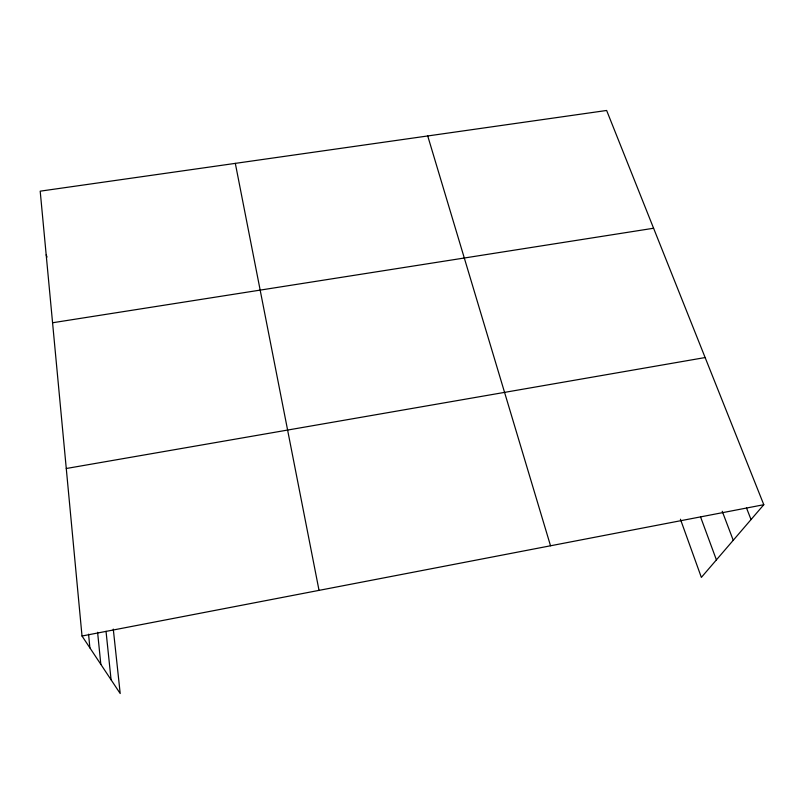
<?xml version="1.0" encoding="UTF-8"?>
<svg xmlns="http://www.w3.org/2000/svg" width="804" height="804" viewBox="0 0 804 804"><rect width="100%" height="100%" fill="white"/><g stroke="black" fill="none" stroke-linecap="round" stroke-linejoin="round"><path stroke-width="1.21" d="M113.284 629.1L120.198 693.53L82.018 636.014L40.2 191.171L606.638 110.47L763.8 504.711L701.359 577.403L680.425 519.223M82.018 636.014L763.8 504.711M66.27 468.501L705.138 357.549M52.572 322.756L653.592 228.246M746.504 507.947L751.036 519.565M722.233 511.274L733.238 540.288M46.18 254.828L47.034 257.089M700.565 516.952L716.404 559.885M427.728 135.956L550.529 545.785M235.321 163.373L319.037 590.367M106.027 631.311L111.083 679.792M97.596 632.286L100.822 664.335M88.571 634.205L89.887 647.873"/></g></svg>
